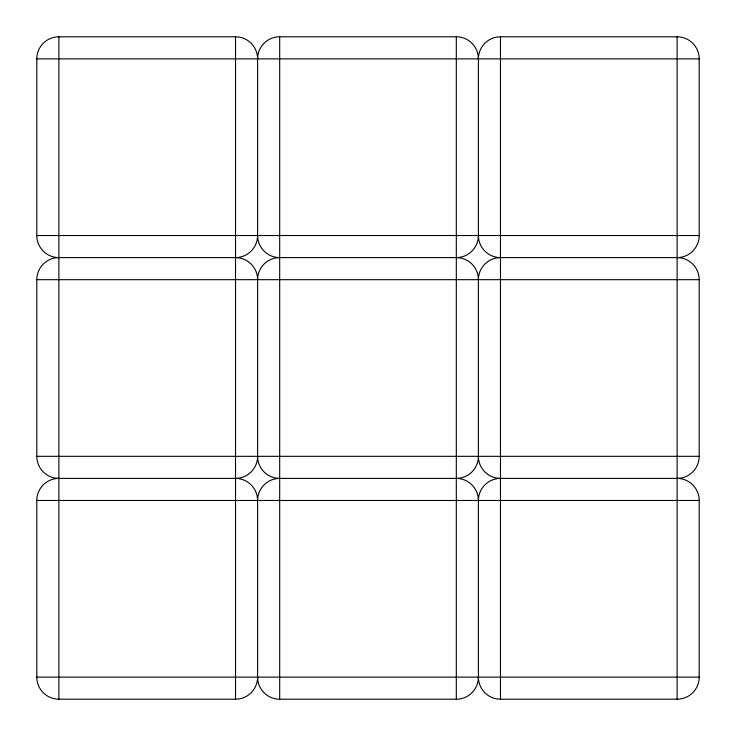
<?xml version="1.0" encoding="UTF-8"?>
<svg xmlns="http://www.w3.org/2000/svg" width="736" height="736" viewBox="0 0 736 736"><rect width="100%" height="100%" fill="white"/><g stroke="black" fill="none" stroke-linecap="round" stroke-linejoin="round"><path stroke-width="1.1" d="M58.88 36.8L235.52 36.8A22.08 22.08 0 0 1 257.6 58.88L257.6 235.52A22.08 22.08 0 0 1 235.52 257.6L58.88 257.6A22.08 22.08 0 0 1 36.8 235.52L36.8 58.88A22.08 22.08 0 0 1 58.88 36.8L58.88 699.2L235.52 699.2A22.08 22.08 0 0 0 257.6 677.12L257.6 500.48A22.08 22.08 0 0 1 279.68 478.4L456.32 478.4A22.08 22.08 0 0 1 478.4 500.48L478.4 677.12A22.08 22.08 0 0 1 456.32 699.2L279.68 699.2A22.08 22.08 0 0 1 257.6 677.12M257.6 58.88A22.08 22.08 0 0 1 279.68 36.8L456.32 36.8A22.08 22.08 0 0 1 478.4 58.88L478.4 235.52A22.08 22.08 0 0 1 456.32 257.6L279.68 257.6A22.08 22.08 0 0 1 257.6 235.52M478.4 58.88A22.08 22.08 0 0 1 500.48 36.8L677.12 36.8A22.08 22.08 0 0 1 699.2 58.88L699.2 235.52A22.08 22.08 0 0 1 677.12 257.6L500.48 257.6A22.08 22.08 0 0 0 478.4 279.68L478.4 456.32A22.08 22.08 0 0 1 456.32 478.4M36.8 58.88L699.2 58.88M36.8 235.52L699.2 235.52M257.6 500.48A22.08 22.08 0 0 0 235.52 478.4L58.88 478.4A22.08 22.08 0 0 1 36.8 456.32L36.8 279.68L699.2 279.68L699.2 456.32A22.08 22.08 0 0 1 677.12 478.4L500.48 478.4A22.08 22.08 0 0 1 478.4 456.32M36.8 456.32L699.2 456.32M58.88 699.2A22.08 22.08 0 0 1 36.8 677.12L36.8 500.48L699.2 500.48L699.2 677.12A22.08 22.08 0 0 1 677.12 699.2L500.48 699.2A22.08 22.08 0 0 1 478.4 677.12M36.8 677.12L699.2 677.12M677.12 36.8L677.12 699.2M500.48 36.8L500.48 699.2M456.32 36.8L456.32 699.2M279.68 36.8L279.68 699.2M279.68 257.6A22.08 22.08 0 0 0 257.6 279.68L257.6 456.32A22.08 22.08 0 0 1 235.52 478.4M235.52 36.8L235.52 699.2M500.48 257.6A22.08 22.08 0 0 1 478.4 235.52M36.8 279.68A22.08 22.08 0 0 1 58.88 257.6M235.52 257.6A22.08 22.08 0 0 1 257.6 279.68M456.32 257.6A22.08 22.08 0 0 1 478.4 279.68M677.12 257.6A22.08 22.08 0 0 1 699.2 279.68M279.68 478.4A22.08 22.08 0 0 1 257.6 456.32M36.8 500.48A22.08 22.08 0 0 1 58.88 478.4M478.4 500.48A22.08 22.08 0 0 1 500.48 478.4M677.12 478.4A22.08 22.08 0 0 1 699.2 500.48"/></g></svg>
